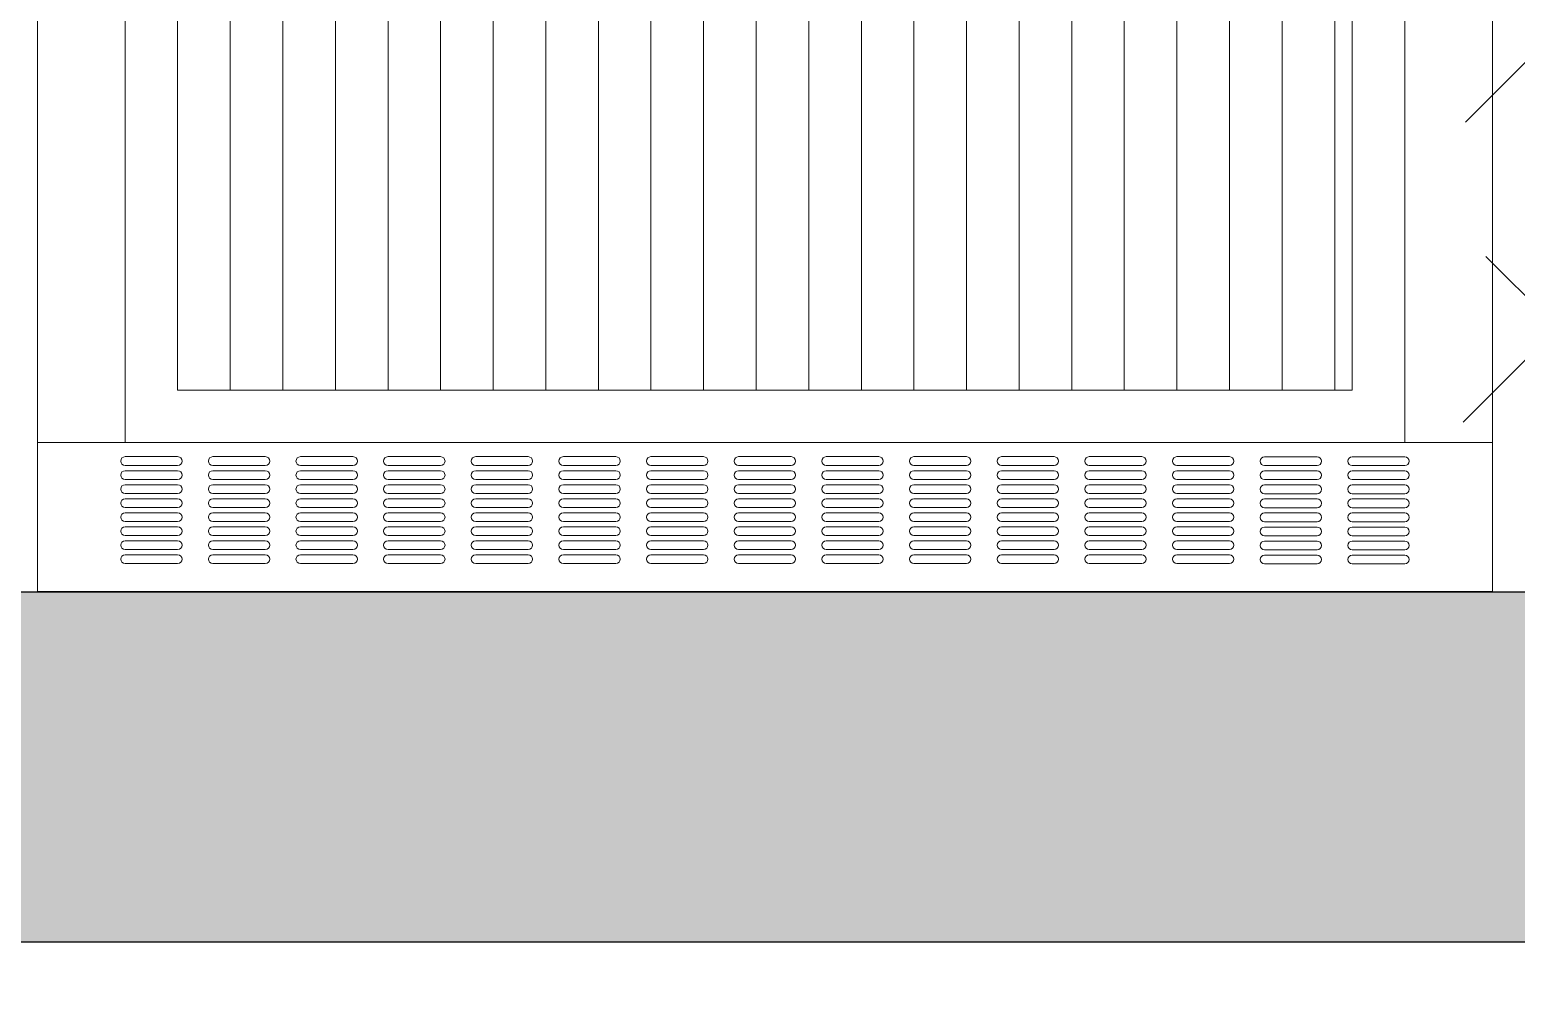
# Model space of a CAD drawing. Header units: millimetres. Extents: x 1287 to 21021, y -1522 to 4173.
# Drawn here: x 9291.8 to 9376.6, y 3257.8 to 3312 of the extents above; entities that cross this region are included whole.
import ezdxf

# ---------------------------------------------------------------- set-up
doc = ezdxf.new("R2010")
doc.units = ezdxf.units.MM
doc.layers.add('seramik', color=7, linetype='Continuous', lineweight=9)

# ---------------------------------------------------------------- blocks, each defined once
blk = doc.blocks.new('şişe dolabı')
at = {"color": 0, "lineweight": 9}
for p, q in [((9736.594, 3584.266), (9819.594, 3584.266)), ((9736.594, 3584.266), (9819.594, 3584.266)), ((9744.594, 3583.466), (9741.594, 3583.466)), ((9744.594, 3583.466), (9741.594, 3583.466)), ((9741.594, 3582.966), (9744.594, 3582.966)), ((9741.594, 3582.966), (9744.594, 3582.966)), ((9749.594, 3583.466), (9746.594, 3583.466)), ((9749.594, 3583.466), (9746.594, 3583.466)), ((9746.594, 3582.966), (9749.594, 3582.966)), ((9746.594, 3582.966), (9749.594, 3582.966)), ((9754.594, 3583.466), (9751.594, 3583.466)), ((9754.594, 3583.466), (9751.594, 3583.466)), ((9751.594, 3582.966), (9754.594, 3582.966)), ((9751.594, 3582.966), (9754.594, 3582.966)), ((9759.594, 3583.466), (9756.594, 3583.466)), ((9759.594, 3583.466), (9756.594, 3583.466)), ((9756.594, 3582.966), (9759.594, 3582.966)), ((9756.594, 3582.966), (9759.594, 3582.966)), ((9764.594, 3583.466), (9761.594, 3583.466)), ((9764.594, 3583.466), (9761.594, 3583.466)), ((9761.594, 3582.966), (9764.594, 3582.966)), ((9761.594, 3582.966), (9764.594, 3582.966)), ((9769.594, 3583.466), (9766.594, 3583.466)), ((9769.594, 3583.466), (9766.594, 3583.466)), ((9766.594, 3582.966), (9769.594, 3582.966)), ((9766.594, 3582.966), (9769.594, 3582.966)), ((9774.594, 3583.466), (9771.594, 3583.466)), ((9774.594, 3583.466), (9771.594, 3583.466)), ((9771.594, 3582.966), (9774.594, 3582.966)), ((9771.594, 3582.966), (9774.594, 3582.966)), ((9776.594, 3583.466), (9779.594, 3583.466)), ((9776.594, 3583.466), (9779.594, 3583.466)), ((9779.594, 3582.966), (9776.594, 3582.966)), ((9779.594, 3582.966), (9776.594, 3582.966)), ((9781.594, 3583.466), (9784.594, 3583.466)), ((9781.594, 3583.466), (9784.594, 3583.466)), ((9784.594, 3582.966), (9781.594, 3582.966)), ((9784.594, 3582.966), (9781.594, 3582.966)), ((9786.594, 3583.466), (9789.594, 3583.466)), ((9786.594, 3583.466), (9789.594, 3583.466)), ((9789.594, 3582.966), (9786.594, 3582.966)), ((9789.594, 3582.966), (9786.594, 3582.966)), ((9791.594, 3583.466), (9794.594, 3583.466)), ((9791.594, 3583.466), (9794.594, 3583.466)), ((9794.594, 3582.966), (9791.594, 3582.966)), ((9794.594, 3582.966), (9791.594, 3582.966)), ((9796.594, 3583.466), (9799.594, 3583.466)), ((9796.594, 3583.466), (9799.594, 3583.466)), ((9799.594, 3582.966), (9796.594, 3582.966)), ((9799.594, 3582.966), (9796.594, 3582.966)), ((9801.594, 3583.466), (9804.594, 3583.466)), ((9801.594, 3583.466), (9804.594, 3583.466)), ((9804.594, 3582.966), (9801.594, 3582.966)), ((9804.594, 3582.966), (9801.594, 3582.966)), ((9806.594, 3583.454), (9809.594, 3583.454)), ((9806.594, 3583.454), (9809.594, 3583.454)), ((9809.594, 3582.954), (9806.594, 3582.954)), ((9809.594, 3582.954), (9806.594, 3582.954)), ((9811.594, 3583.454), (9814.594, 3583.454)), ((9811.594, 3583.454), (9814.594, 3583.454)), ((9814.594, 3582.954), (9811.594, 3582.954)), ((9814.594, 3582.954), (9811.594, 3582.954)), ((9744.594, 3582.666), (9741.594, 3582.666)), ((9744.594, 3582.666), (9741.594, 3582.666)), ((9741.594, 3582.166), (9744.594, 3582.166)), ((9741.594, 3582.166), (9744.594, 3582.166)), ((9744.594, 3581.866), (9741.594, 3581.866)), ((9744.594, 3581.866), (9741.594, 3581.866)), ((9749.594, 3582.666), (9746.594, 3582.666)), ((9749.594, 3582.666), (9746.594, 3582.666)), ((9746.594, 3582.166), (9749.594, 3582.166)), ((9746.594, 3582.166), (9749.594, 3582.166)), ((9749.594, 3581.866), (9746.594, 3581.866)), ((9749.594, 3581.866), (9746.594, 3581.866)), ((9754.594, 3582.666), (9751.594, 3582.666)), ((9754.594, 3582.666), (9751.594, 3582.666)), ((9751.594, 3582.166), (9754.594, 3582.166)), ((9751.594, 3582.166), (9754.594, 3582.166)), ((9754.594, 3581.866), (9751.594, 3581.866)), ((9754.594, 3581.866), (9751.594, 3581.866)), ((9759.594, 3582.666), (9756.594, 3582.666)), ((9759.594, 3582.666), (9756.594, 3582.666)), ((9756.594, 3582.166), (9759.594, 3582.166)), ((9756.594, 3582.166), (9759.594, 3582.166)), ((9759.594, 3581.866), (9756.594, 3581.866)), ((9759.594, 3581.866), (9756.594, 3581.866)), ((9764.594, 3582.666), (9761.594, 3582.666)), ((9764.594, 3582.666), (9761.594, 3582.666)), ((9761.594, 3582.166), (9764.594, 3582.166)), ((9761.594, 3582.166), (9764.594, 3582.166)), ((9764.594, 3581.866), (9761.594, 3581.866)), ((9764.594, 3581.866), (9761.594, 3581.866)), ((9769.594, 3582.666), (9766.594, 3582.666)), ((9769.594, 3582.666), (9766.594, 3582.666)), ((9766.594, 3582.166), (9769.594, 3582.166)), ((9766.594, 3582.166), (9769.594, 3582.166)), ((9769.594, 3581.866), (9766.594, 3581.866)), ((9769.594, 3581.866), (9766.594, 3581.866)), ((9774.594, 3582.666), (9771.594, 3582.666)), ((9774.594, 3582.666), (9771.594, 3582.666)), ((9771.594, 3582.166), (9774.594, 3582.166)), ((9771.594, 3582.166), (9774.594, 3582.166)), ((9774.594, 3581.866), (9771.594, 3581.866)), ((9774.594, 3581.866), (9771.594, 3581.866)), ((9776.594, 3582.666), (9779.594, 3582.666)), ((9776.594, 3582.666), (9779.594, 3582.666)), ((9779.594, 3582.166), (9776.594, 3582.166)), ((9779.594, 3582.166), (9776.594, 3582.166)), ((9776.594, 3581.866), (9779.594, 3581.866)), ((9776.594, 3581.866), (9779.594, 3581.866)), ((9781.594, 3582.666), (9784.594, 3582.666)), ((9781.594, 3582.666), (9784.594, 3582.666)), ((9784.594, 3582.166), (9781.594, 3582.166)), ((9784.594, 3582.166), (9781.594, 3582.166)), ((9781.594, 3581.866), (9784.594, 3581.866)), ((9781.594, 3581.866), (9784.594, 3581.866)), ((9786.594, 3582.666), (9789.594, 3582.666)), ((9786.594, 3582.666), (9789.594, 3582.666)), ((9789.594, 3582.166), (9786.594, 3582.166)), ((9789.594, 3582.166), (9786.594, 3582.166)), ((9786.594, 3581.866), (9789.594, 3581.866)), ((9786.594, 3581.866), (9789.594, 3581.866)), ((9791.594, 3582.666), (9794.594, 3582.666)), ((9791.594, 3582.666), (9794.594, 3582.666)), ((9794.594, 3582.166), (9791.594, 3582.166)), ((9794.594, 3582.166), (9791.594, 3582.166)), ((9791.594, 3581.866), (9794.594, 3581.866)), ((9791.594, 3581.866), (9794.594, 3581.866)), ((9796.594, 3582.666), (9799.594, 3582.666)), ((9796.594, 3582.666), (9799.594, 3582.666)), ((9799.594, 3582.166), (9796.594, 3582.166)), ((9799.594, 3582.166), (9796.594, 3582.166)), ((9796.594, 3581.866), (9799.594, 3581.866)), ((9796.594, 3581.866), (9799.594, 3581.866)), ((9801.594, 3582.666), (9804.594, 3582.666)), ((9801.594, 3582.666), (9804.594, 3582.666)), ((9804.594, 3582.166), (9801.594, 3582.166)), ((9804.594, 3582.166), (9801.594, 3582.166)), ((9801.594, 3581.866), (9804.594, 3581.866)), ((9801.594, 3581.866), (9804.594, 3581.866)), ((9806.594, 3582.654), (9809.594, 3582.654)), ((9806.594, 3582.654), (9809.594, 3582.654)), ((9809.594, 3582.154), (9806.594, 3582.154)), ((9809.594, 3582.154), (9806.594, 3582.154)), ((9806.594, 3581.854), (9809.594, 3581.854)), ((9806.594, 3581.854), (9809.594, 3581.854)), ((9811.594, 3582.654), (9814.594, 3582.654)), ((9811.594, 3582.654), (9814.594, 3582.654)), ((9814.594, 3582.154), (9811.594, 3582.154)), ((9814.594, 3582.154), (9811.594, 3582.154)), ((9811.594, 3581.854), (9814.594, 3581.854)), ((9811.594, 3581.854), (9814.594, 3581.854)), ((9741.594, 3581.366), (9744.594, 3581.366)), ((9741.594, 3581.366), (9744.594, 3581.366)), ((9744.594, 3581.066), (9741.594, 3581.066)), ((9744.594, 3581.066), (9741.594, 3581.066)), ((9746.594, 3581.366), (9749.594, 3581.366)), ((9746.594, 3581.366), (9749.594, 3581.366)), ((9749.594, 3581.066), (9746.594, 3581.066)), ((9749.594, 3581.066), (9746.594, 3581.066)), ((9751.594, 3581.366), (9754.594, 3581.366)), ((9751.594, 3581.366), (9754.594, 3581.366)), ((9754.594, 3581.066), (9751.594, 3581.066)), ((9754.594, 3581.066), (9751.594, 3581.066)), ((9756.594, 3581.366), (9759.594, 3581.366)), ((9756.594, 3581.366), (9759.594, 3581.366)), ((9759.594, 3581.066), (9756.594, 3581.066)), ((9759.594, 3581.066), (9756.594, 3581.066)), ((9761.594, 3581.366), (9764.594, 3581.366)), ((9761.594, 3581.366), (9764.594, 3581.366)), ((9764.594, 3581.066), (9761.594, 3581.066)), ((9764.594, 3581.066), (9761.594, 3581.066)), ((9766.594, 3581.366), (9769.594, 3581.366)), ((9766.594, 3581.366), (9769.594, 3581.366)), ((9769.594, 3581.066), (9766.594, 3581.066)), ((9769.594, 3581.066), (9766.594, 3581.066)), ((9771.594, 3581.366), (9774.594, 3581.366)), ((9771.594, 3581.366), (9774.594, 3581.366)), ((9774.594, 3581.066), (9771.594, 3581.066)), ((9774.594, 3581.066), (9771.594, 3581.066)), ((9779.594, 3581.366), (9776.594, 3581.366)), ((9779.594, 3581.366), (9776.594, 3581.366)), ((9776.594, 3581.066), (9779.594, 3581.066)), ((9776.594, 3581.066), (9779.594, 3581.066)), ((9784.594, 3581.366), (9781.594, 3581.366)), ((9784.594, 3581.366), (9781.594, 3581.366)), ((9781.594, 3581.066), (9784.594, 3581.066)), ((9781.594, 3581.066), (9784.594, 3581.066)), ((9789.594, 3581.366), (9786.594, 3581.366)), ((9789.594, 3581.366), (9786.594, 3581.366)), ((9786.594, 3581.066), (9789.594, 3581.066)), ((9786.594, 3581.066), (9789.594, 3581.066)), ((9794.594, 3581.366), (9791.594, 3581.366)), ((9794.594, 3581.366), (9791.594, 3581.366)), ((9791.594, 3581.066), (9794.594, 3581.066)), ((9791.594, 3581.066), (9794.594, 3581.066)), ((9799.594, 3581.366), (9796.594, 3581.366)), ((9799.594, 3581.366), (9796.594, 3581.366)), ((9796.594, 3581.066), (9799.594, 3581.066)), ((9796.594, 3581.066), (9799.594, 3581.066)), ((9804.594, 3581.366), (9801.594, 3581.366)), ((9804.594, 3581.366), (9801.594, 3581.366)), ((9801.594, 3581.066), (9804.594, 3581.066)), ((9801.594, 3581.066), (9804.594, 3581.066)), ((9809.594, 3581.354), (9806.594, 3581.354)), ((9809.594, 3581.354), (9806.594, 3581.354)), ((9806.594, 3581.054), (9809.594, 3581.054)), ((9806.594, 3581.054), (9809.594, 3581.054)), ((9814.594, 3581.354), (9811.594, 3581.354)), ((9814.594, 3581.354), (9811.594, 3581.354)), ((9811.594, 3581.054), (9814.594, 3581.054)), ((9811.594, 3581.054), (9814.594, 3581.054)), ((9741.594, 3580.566), (9744.594, 3580.566)), ((9741.594, 3580.566), (9744.594, 3580.566)), ((9744.594, 3580.266), (9741.594, 3580.266)), ((9744.594, 3580.266), (9741.594, 3580.266)), ((9746.594, 3580.566), (9749.594, 3580.566)), ((9746.594, 3580.566), (9749.594, 3580.566)), ((9749.594, 3580.266), (9746.594, 3580.266)), ((9749.594, 3580.266), (9746.594, 3580.266)), ((9751.594, 3580.566), (9754.594, 3580.566)), ((9751.594, 3580.566), (9754.594, 3580.566)), ((9754.594, 3580.266), (9751.594, 3580.266)), ((9754.594, 3580.266), (9751.594, 3580.266)), ((9756.594, 3580.566), (9759.594, 3580.566)), ((9756.594, 3580.566), (9759.594, 3580.566)), ((9759.594, 3580.266), (9756.594, 3580.266)), ((9759.594, 3580.266), (9756.594, 3580.266)), ((9761.594, 3580.566), (9764.594, 3580.566)), ((9761.594, 3580.566), (9764.594, 3580.566)), ((9764.594, 3580.266), (9761.594, 3580.266)), ((9764.594, 3580.266), (9761.594, 3580.266)), ((9766.594, 3580.566), (9769.594, 3580.566)), ((9766.594, 3580.566), (9769.594, 3580.566)), ((9769.594, 3580.266), (9766.594, 3580.266)), ((9769.594, 3580.266), (9766.594, 3580.266)), ((9771.594, 3580.566), (9774.594, 3580.566)), ((9771.594, 3580.566), (9774.594, 3580.566)), ((9774.594, 3580.266), (9771.594, 3580.266)), ((9774.594, 3580.266), (9771.594, 3580.266)), ((9779.594, 3580.566), (9776.594, 3580.566)), ((9779.594, 3580.566), (9776.594, 3580.566)), ((9776.594, 3580.266), (9779.594, 3580.266)), ((9776.594, 3580.266), (9779.594, 3580.266)), ((9784.594, 3580.566), (9781.594, 3580.566)), ((9784.594, 3580.566), (9781.594, 3580.566)), ((9781.594, 3580.266), (9784.594, 3580.266)), ((9781.594, 3580.266), (9784.594, 3580.266)), ((9789.594, 3580.566), (9786.594, 3580.566)), ((9789.594, 3580.566), (9786.594, 3580.566)), ((9786.594, 3580.266), (9789.594, 3580.266)), ((9786.594, 3580.266), (9789.594, 3580.266)), ((9794.594, 3580.566), (9791.594, 3580.566)), ((9794.594, 3580.566), (9791.594, 3580.566)), ((9791.594, 3580.266), (9794.594, 3580.266)), ((9791.594, 3580.266), (9794.594, 3580.266)), ((9799.594, 3580.566), (9796.594, 3580.566)), ((9799.594, 3580.566), (9796.594, 3580.566)), ((9796.594, 3580.266), (9799.594, 3580.266)), ((9796.594, 3580.266), (9799.594, 3580.266)), ((9804.594, 3580.566), (9801.594, 3580.566)), ((9804.594, 3580.566), (9801.594, 3580.566)), ((9801.594, 3580.266), (9804.594, 3580.266)), ((9801.594, 3580.266), (9804.594, 3580.266)), ((9809.594, 3580.554), (9806.594, 3580.554)), ((9809.594, 3580.554), (9806.594, 3580.554)), ((9806.594, 3580.254), (9809.594, 3580.254)), ((9806.594, 3580.254), (9809.594, 3580.254)), ((9814.594, 3580.554), (9811.594, 3580.554)), ((9814.594, 3580.554), (9811.594, 3580.554)), ((9811.594, 3580.254), (9814.594, 3580.254)), ((9811.594, 3580.254), (9814.594, 3580.254)), ((9741.594, 3579.766), (9744.594, 3579.766)), ((9741.594, 3579.766), (9744.594, 3579.766)), ((9744.594, 3579.466), (9741.594, 3579.466)), ((9744.594, 3579.466), (9741.594, 3579.466)), ((9746.594, 3579.766), (9749.594, 3579.766)), ((9746.594, 3579.766), (9749.594, 3579.766)), ((9749.594, 3579.466), (9746.594, 3579.466)), ((9749.594, 3579.466), (9746.594, 3579.466)), ((9751.594, 3579.766), (9754.594, 3579.766)), ((9751.594, 3579.766), (9754.594, 3579.766)), ((9754.594, 3579.466), (9751.594, 3579.466)), ((9754.594, 3579.466), (9751.594, 3579.466)), ((9756.594, 3579.766), (9759.594, 3579.766)), ((9756.594, 3579.766), (9759.594, 3579.766)), ((9759.594, 3579.466), (9756.594, 3579.466)), ((9759.594, 3579.466), (9756.594, 3579.466)), ((9761.594, 3579.766), (9764.594, 3579.766)), ((9761.594, 3579.766), (9764.594, 3579.766)), ((9764.594, 3579.466), (9761.594, 3579.466)), ((9764.594, 3579.466), (9761.594, 3579.466)), ((9766.594, 3579.766), (9769.594, 3579.766)), ((9766.594, 3579.766), (9769.594, 3579.766)), ((9769.594, 3579.466), (9766.594, 3579.466)), ((9769.594, 3579.466), (9766.594, 3579.466)), ((9771.594, 3579.766), (9774.594, 3579.766)), ((9771.594, 3579.766), (9774.594, 3579.766)), ((9774.594, 3579.466), (9771.594, 3579.466)), ((9774.594, 3579.466), (9771.594, 3579.466)), ((9779.594, 3579.766), (9776.594, 3579.766)), ((9779.594, 3579.766), (9776.594, 3579.766)), ((9776.594, 3579.466), (9779.594, 3579.466)), ((9776.594, 3579.466), (9779.594, 3579.466)), ((9784.594, 3579.766), (9781.594, 3579.766)), ((9784.594, 3579.766), (9781.594, 3579.766)), ((9781.594, 3579.466), (9784.594, 3579.466)), ((9781.594, 3579.466), (9784.594, 3579.466)), ((9789.594, 3579.766), (9786.594, 3579.766)), ((9789.594, 3579.766), (9786.594, 3579.766)), ((9786.594, 3579.466), (9789.594, 3579.466)), ((9786.594, 3579.466), (9789.594, 3579.466)), ((9794.594, 3579.766), (9791.594, 3579.766)), ((9794.594, 3579.766), (9791.594, 3579.766)), ((9791.594, 3579.466), (9794.594, 3579.466)), ((9791.594, 3579.466), (9794.594, 3579.466)), ((9799.594, 3579.766), (9796.594, 3579.766)), ((9799.594, 3579.766), (9796.594, 3579.766)), ((9796.594, 3579.466), (9799.594, 3579.466)), ((9796.594, 3579.466), (9799.594, 3579.466)), ((9804.594, 3579.766), (9801.594, 3579.766)), ((9804.594, 3579.766), (9801.594, 3579.766)), ((9801.594, 3579.466), (9804.594, 3579.466)), ((9801.594, 3579.466), (9804.594, 3579.466)), ((9809.594, 3579.754), (9806.594, 3579.754)), ((9809.594, 3579.754), (9806.594, 3579.754)), ((9806.594, 3579.454), (9809.594, 3579.454)), ((9806.594, 3579.454), (9809.594, 3579.454)), ((9814.594, 3579.754), (9811.594, 3579.754)), ((9814.594, 3579.754), (9811.594, 3579.754)), ((9811.594, 3579.454), (9814.594, 3579.454)), ((9811.594, 3579.454), (9814.594, 3579.454)), ((9741.594, 3578.966), (9744.594, 3578.966)), ((9741.594, 3578.966), (9744.594, 3578.966)), ((9744.594, 3578.666), (9741.594, 3578.666)), ((9744.594, 3578.666), (9741.594, 3578.666)), ((9746.594, 3578.966), (9749.594, 3578.966)), ((9746.594, 3578.966), (9749.594, 3578.966)), ((9749.594, 3578.666), (9746.594, 3578.666)), ((9749.594, 3578.666), (9746.594, 3578.666)), ((9751.594, 3578.966), (9754.594, 3578.966)), ((9751.594, 3578.966), (9754.594, 3578.966)), ((9754.594, 3578.666), (9751.594, 3578.666)), ((9754.594, 3578.666), (9751.594, 3578.666)), ((9756.594, 3578.966), (9759.594, 3578.966)), ((9756.594, 3578.966), (9759.594, 3578.966)), ((9759.594, 3578.666), (9756.594, 3578.666)), ((9759.594, 3578.666), (9756.594, 3578.666)), ((9761.594, 3578.966), (9764.594, 3578.966)), ((9761.594, 3578.966), (9764.594, 3578.966)), ((9764.594, 3578.666), (9761.594, 3578.666)), ((9764.594, 3578.666), (9761.594, 3578.666)), ((9766.594, 3578.966), (9769.594, 3578.966)), ((9766.594, 3578.966), (9769.594, 3578.966)), ((9769.594, 3578.666), (9766.594, 3578.666)), ((9769.594, 3578.666), (9766.594, 3578.666)), ((9771.594, 3578.966), (9774.594, 3578.966)), ((9771.594, 3578.966), (9774.594, 3578.966)), ((9774.594, 3578.666), (9771.594, 3578.666)), ((9774.594, 3578.666), (9771.594, 3578.666)), ((9779.594, 3578.966), (9776.594, 3578.966)), ((9779.594, 3578.966), (9776.594, 3578.966)), ((9776.594, 3578.666), (9779.594, 3578.666)), ((9776.594, 3578.666), (9779.594, 3578.666)), ((9784.594, 3578.966), (9781.594, 3578.966)), ((9784.594, 3578.966), (9781.594, 3578.966)), ((9781.594, 3578.666), (9784.594, 3578.666)), ((9781.594, 3578.666), (9784.594, 3578.666)), ((9789.594, 3578.966), (9786.594, 3578.966)), ((9789.594, 3578.966), (9786.594, 3578.966)), ((9786.594, 3578.666), (9789.594, 3578.666)), ((9786.594, 3578.666), (9789.594, 3578.666)), ((9794.594, 3578.966), (9791.594, 3578.966)), ((9794.594, 3578.966), (9791.594, 3578.966)), ((9791.594, 3578.666), (9794.594, 3578.666)), ((9791.594, 3578.666), (9794.594, 3578.666)), ((9799.594, 3578.966), (9796.594, 3578.966)), ((9799.594, 3578.966), (9796.594, 3578.966)), ((9796.594, 3578.666), (9799.594, 3578.666)), ((9796.594, 3578.666), (9799.594, 3578.666)), ((9804.594, 3578.966), (9801.594, 3578.966)), ((9804.594, 3578.966), (9801.594, 3578.966)), ((9801.594, 3578.666), (9804.594, 3578.666)), ((9801.594, 3578.666), (9804.594, 3578.666)), ((9809.594, 3578.954), (9806.594, 3578.954)), ((9809.594, 3578.954), (9806.594, 3578.954)), ((9806.594, 3578.654), (9809.594, 3578.654)), ((9806.594, 3578.654), (9809.594, 3578.654)), ((9814.594, 3578.954), (9811.594, 3578.954)), ((9814.594, 3578.954), (9811.594, 3578.954)), ((9811.594, 3578.654), (9814.594, 3578.654)), ((9811.594, 3578.654), (9814.594, 3578.654)), ((9741.594, 3578.166), (9744.594, 3578.166)), ((9741.594, 3578.166), (9744.594, 3578.166)), ((9744.594, 3577.866), (9741.594, 3577.866)), ((9744.594, 3577.866), (9741.594, 3577.866)), ((9746.594, 3578.166), (9749.594, 3578.166)), ((9746.594, 3578.166), (9749.594, 3578.166)), ((9749.594, 3577.866), (9746.594, 3577.866)), ((9749.594, 3577.866), (9746.594, 3577.866)), ((9751.594, 3578.166), (9754.594, 3578.166)), ((9751.594, 3578.166), (9754.594, 3578.166)), ((9754.594, 3577.866), (9751.594, 3577.866)), ((9754.594, 3577.866), (9751.594, 3577.866)), ((9756.594, 3578.166), (9759.594, 3578.166)), ((9756.594, 3578.166), (9759.594, 3578.166)), ((9759.594, 3577.866), (9756.594, 3577.866)), ((9759.594, 3577.866), (9756.594, 3577.866)), ((9761.594, 3578.166), (9764.594, 3578.166)), ((9761.594, 3578.166), (9764.594, 3578.166)), ((9764.594, 3577.866), (9761.594, 3577.866)), ((9764.594, 3577.866), (9761.594, 3577.866)), ((9766.594, 3578.166), (9769.594, 3578.166)), ((9766.594, 3578.166), (9769.594, 3578.166)), ((9769.594, 3577.866), (9766.594, 3577.866)), ((9769.594, 3577.866), (9766.594, 3577.866)), ((9771.594, 3578.166), (9774.594, 3578.166)), ((9771.594, 3578.166), (9774.594, 3578.166)), ((9774.594, 3577.866), (9771.594, 3577.866)), ((9774.594, 3577.866), (9771.594, 3577.866)), ((9779.594, 3578.166), (9776.594, 3578.166)), ((9779.594, 3578.166), (9776.594, 3578.166)), ((9776.594, 3577.866), (9779.594, 3577.866)), ((9776.594, 3577.866), (9779.594, 3577.866)), ((9784.594, 3578.166), (9781.594, 3578.166)), ((9784.594, 3578.166), (9781.594, 3578.166)), ((9781.594, 3577.866), (9784.594, 3577.866)), ((9781.594, 3577.866), (9784.594, 3577.866)), ((9789.594, 3578.166), (9786.594, 3578.166)), ((9789.594, 3578.166), (9786.594, 3578.166)), ((9786.594, 3577.866), (9789.594, 3577.866)), ((9786.594, 3577.866), (9789.594, 3577.866)), ((9794.594, 3578.166), (9791.594, 3578.166)), ((9794.594, 3578.166), (9791.594, 3578.166)), ((9791.594, 3577.866), (9794.594, 3577.866)), ((9791.594, 3577.866), (9794.594, 3577.866)), ((9799.594, 3578.166), (9796.594, 3578.166)), ((9799.594, 3578.166), (9796.594, 3578.166)), ((9796.594, 3577.866), (9799.594, 3577.866)), ((9796.594, 3577.866), (9799.594, 3577.866)), ((9804.594, 3578.166), (9801.594, 3578.166)), ((9804.594, 3578.166), (9801.594, 3578.166)), ((9801.594, 3577.866), (9804.594, 3577.866)), ((9801.594, 3577.866), (9804.594, 3577.866)), ((9809.594, 3578.154), (9806.594, 3578.154)), ((9809.594, 3578.154), (9806.594, 3578.154)), ((9806.594, 3577.854), (9809.594, 3577.854)), ((9806.594, 3577.854), (9809.594, 3577.854)), ((9814.594, 3578.154), (9811.594, 3578.154)), ((9814.594, 3578.154), (9811.594, 3578.154)), ((9811.594, 3577.854), (9814.594, 3577.854)), ((9811.594, 3577.854), (9814.594, 3577.854)), ((9741.594, 3577.366), (9744.594, 3577.366)), ((9741.594, 3577.366), (9744.594, 3577.366)), ((9746.594, 3577.366), (9749.594, 3577.366)), ((9746.594, 3577.366), (9749.594, 3577.366)), ((9751.594, 3577.366), (9754.594, 3577.366)), ((9751.594, 3577.366), (9754.594, 3577.366)), ((9756.594, 3577.366), (9759.594, 3577.366)), ((9756.594, 3577.366), (9759.594, 3577.366)), ((9761.594, 3577.366), (9764.594, 3577.366)), ((9761.594, 3577.366), (9764.594, 3577.366)), ((9766.594, 3577.366), (9769.594, 3577.366)), ((9766.594, 3577.366), (9769.594, 3577.366)), ((9771.594, 3577.366), (9774.594, 3577.366)), ((9771.594, 3577.366), (9774.594, 3577.366)), ((9779.594, 3577.366), (9776.594, 3577.366)), ((9779.594, 3577.366), (9776.594, 3577.366)), ((9784.594, 3577.366), (9781.594, 3577.366)), ((9784.594, 3577.366), (9781.594, 3577.366)), ((9789.594, 3577.366), (9786.594, 3577.366)), ((9789.594, 3577.366), (9786.594, 3577.366)), ((9794.594, 3577.366), (9791.594, 3577.366)), ((9794.594, 3577.366), (9791.594, 3577.366)), ((9799.594, 3577.366), (9796.594, 3577.366)), ((9799.594, 3577.366), (9796.594, 3577.366)), ((9804.594, 3577.366), (9801.594, 3577.366)), ((9804.594, 3577.366), (9801.594, 3577.366)), ((9809.594, 3577.354), (9806.594, 3577.354)), ((9809.594, 3577.354), (9806.594, 3577.354)), ((9814.594, 3577.354), (9811.594, 3577.354)), ((9814.594, 3577.354), (9811.594, 3577.354))]:
    blk.add_line(p, q, dxfattribs=at)
at = {"lineweight": 9}
for points in [[(9736.594, 3780.766), (9819.594, 3780.766), (9819.594, 3575.766), (9736.594, 3575.766)], [(9736.594, 3642.766), (9819.594, 3642.766), (9819.594, 3584.266), (9736.594, 3584.266)], [(9741.594, 3632.766), (9814.594, 3632.766), (9814.594, 3584.266), (9741.594, 3584.266)], [(9744.594, 3629.766), (9811.594, 3629.766), (9811.594, 3587.266), (9744.594, 3587.266)]]:
    blk.add_lwpolyline(points, close=True, dxfattribs=at)
for points in [[(9744.594, 3587.266), (9744.594, 3629.766)], [(9747.594, 3587.266), (9747.594, 3629.766)], [(9750.594, 3587.266), (9750.594, 3629.766)], [(9753.594, 3587.266), (9753.594, 3629.766)], [(9756.594, 3587.266), (9756.594, 3629.766)], [(9759.594, 3587.266), (9759.594, 3629.766)], [(9762.594, 3587.266), (9762.594, 3629.766)], [(9765.594, 3587.266), (9765.594, 3629.766)], [(9768.594, 3587.266), (9768.594, 3629.766)], [(9771.594, 3587.266), (9771.594, 3629.766)], [(9774.594, 3587.266), (9774.594, 3629.766)], [(9777.594, 3587.266), (9777.594, 3629.766)], [(9780.594, 3587.266), (9780.594, 3629.766)], [(9783.594, 3587.266), (9783.594, 3629.766)], [(9786.594, 3587.266), (9786.594, 3629.766)], [(9789.594, 3587.266), (9789.594, 3629.766)], [(9792.594, 3587.266), (9792.594, 3629.766)], [(9795.594, 3587.266), (9795.594, 3629.766)], [(9798.594, 3587.266), (9798.594, 3629.766)], [(9801.594, 3587.266), (9801.594, 3629.766)], [(9804.594, 3587.266), (9804.594, 3629.766)], [(9807.594, 3587.266), (9807.594, 3629.766)], [(9810.594, 3587.266), (9810.594, 3629.766)]]:
    blk.add_lwpolyline(points, dxfattribs=at)
at = {"color": 0, "lineweight": 9}
for centre, start, end in [((9741.594, 3583.216), 90, 270), ((9741.594, 3583.216), 90, 270), ((9744.594, 3583.216), 270, 90), ((9744.594, 3583.216), 270, 90), ((9746.594, 3583.216), 90, 270), ((9746.594, 3583.216), 90, 270), ((9749.594, 3583.216), 270, 90), ((9749.594, 3583.216), 270, 90), ((9751.594, 3583.216), 90, 270), ((9751.594, 3583.216), 90, 270), ((9754.594, 3583.216), 270, 90), ((9754.594, 3583.216), 270, 90), ((9756.594, 3583.216), 90, 270), ((9756.594, 3583.216), 90, 270), ((9759.594, 3583.216), 270, 90), ((9759.594, 3583.216), 270, 90), ((9761.594, 3583.216), 90, 270), ((9761.594, 3583.216), 90, 270), ((9764.594, 3583.216), 270, 90), ((9764.594, 3583.216), 270, 90), ((9766.594, 3583.216), 90, 270), ((9766.594, 3583.216), 90, 270), ((9769.594, 3583.216), 270, 90), ((9769.594, 3583.216), 270, 90), ((9771.594, 3583.216), 90, 270), ((9771.594, 3583.216), 90, 270), ((9774.594, 3583.216), 270, 90), ((9774.594, 3583.216), 270, 90), ((9776.594, 3583.216), 90, 270), ((9776.594, 3583.216), 90, 270), ((9779.594, 3583.216), 270, 90), ((9779.594, 3583.216), 270, 90), ((9781.594, 3583.216), 90, 270), ((9781.594, 3583.216), 90, 270), ((9784.594, 3583.216), 270, 90), ((9784.594, 3583.216), 270, 90), ((9786.594, 3583.216), 90, 270), ((9786.594, 3583.216), 90, 270), ((9789.594, 3583.216), 270, 90), ((9789.594, 3583.216), 270, 90), ((9791.594, 3583.216), 90, 270), ((9791.594, 3583.216), 90, 270), ((9794.594, 3583.216), 270, 90), ((9794.594, 3583.216), 270, 90), ((9796.594, 3583.216), 90, 270), ((9796.594, 3583.216), 90, 270), ((9799.594, 3583.216), 270, 90), ((9799.594, 3583.216), 270, 90), ((9801.594, 3583.216), 90, 270), ((9801.594, 3583.216), 90, 270), ((9804.594, 3583.216), 270, 90), ((9804.594, 3583.216), 270, 90), ((9806.594, 3583.204), 90, 270), ((9806.594, 3583.204), 90, 270), ((9809.594, 3583.204), 270, 90), ((9809.594, 3583.204), 270, 90), ((9811.594, 3583.204), 90, 270), ((9811.594, 3583.204), 90, 270), ((9814.594, 3583.204), 270, 90), ((9814.594, 3583.204), 270, 90), ((9741.594, 3582.416), 90, 270), ((9741.594, 3582.416), 90, 270), ((9741.594, 3581.616), 90, 270), ((9741.594, 3581.616), 90, 270), ((9744.594, 3582.416), 270, 90), ((9744.594, 3582.416), 270, 90), ((9744.594, 3581.616), 270, 90), ((9744.594, 3581.616), 270, 90), ((9746.594, 3582.416), 90, 270), ((9746.594, 3582.416), 90, 270), ((9746.594, 3581.616), 90, 270), ((9746.594, 3581.616), 90, 270), ((9749.594, 3582.416), 270, 90), ((9749.594, 3582.416), 270, 90), ((9749.594, 3581.616), 270, 90), ((9749.594, 3581.616), 270, 90), ((9751.594, 3582.416), 90, 270), ((9751.594, 3582.416), 90, 270), ((9751.594, 3581.616), 90, 270), ((9751.594, 3581.616), 90, 270), ((9754.594, 3582.416), 270, 90), ((9754.594, 3582.416), 270, 90), ((9754.594, 3581.616), 270, 90), ((9754.594, 3581.616), 270, 90), ((9756.594, 3582.416), 90, 270), ((9756.594, 3582.416), 90, 270), ((9756.594, 3581.616), 90, 270), ((9756.594, 3581.616), 90, 270), ((9759.594, 3582.416), 270, 90), ((9759.594, 3582.416), 270, 90), ((9759.594, 3581.616), 270, 90), ((9759.594, 3581.616), 270, 90), ((9761.594, 3582.416), 90, 270), ((9761.594, 3582.416), 90, 270), ((9761.594, 3581.616), 90, 270), ((9761.594, 3581.616), 90, 270), ((9764.594, 3582.416), 270, 90), ((9764.594, 3582.416), 270, 90), ((9764.594, 3581.616), 270, 90), ((9764.594, 3581.616), 270, 90), ((9766.594, 3582.416), 90, 270), ((9766.594, 3582.416), 90, 270), ((9766.594, 3581.616), 90, 270), ((9766.594, 3581.616), 90, 270), ((9769.594, 3582.416), 270, 90), ((9769.594, 3582.416), 270, 90), ((9769.594, 3581.616), 270, 90), ((9769.594, 3581.616), 270, 90), ((9771.594, 3582.416), 90, 270), ((9771.594, 3582.416), 90, 270), ((9771.594, 3581.616), 90, 270), ((9771.594, 3581.616), 90, 270), ((9774.594, 3582.416), 270, 90), ((9774.594, 3582.416), 270, 90), ((9774.594, 3581.616), 270, 90), ((9774.594, 3581.616), 270, 90), ((9776.594, 3582.416), 90, 270), ((9776.594, 3582.416), 90, 270), ((9776.594, 3581.616), 90, 270), ((9776.594, 3581.616), 90, 270), ((9779.594, 3582.416), 270, 90), ((9779.594, 3582.416), 270, 90), ((9779.594, 3581.616), 270, 90), ((9779.594, 3581.616), 270, 90), ((9781.594, 3582.416), 90, 270), ((9781.594, 3582.416), 90, 270), ((9781.594, 3581.616), 90, 270), ((9781.594, 3581.616), 90, 270), ((9784.594, 3582.416), 270, 90), ((9784.594, 3582.416), 270, 90), ((9784.594, 3581.616), 270, 90), ((9784.594, 3581.616), 270, 90), ((9786.594, 3582.416), 90, 270), ((9786.594, 3582.416), 90, 270), ((9786.594, 3581.616), 90, 270), ((9786.594, 3581.616), 90, 270), ((9789.594, 3582.416), 270, 90), ((9789.594, 3582.416), 270, 90), ((9789.594, 3581.616), 270, 90), ((9789.594, 3581.616), 270, 90), ((9791.594, 3582.416), 90, 270), ((9791.594, 3582.416), 90, 270), ((9791.594, 3581.616), 90, 270), ((9791.594, 3581.616), 90, 270), ((9794.594, 3582.416), 270, 90), ((9794.594, 3582.416), 270, 90), ((9794.594, 3581.616), 270, 90), ((9794.594, 3581.616), 270, 90), ((9796.594, 3582.416), 90, 270), ((9796.594, 3582.416), 90, 270), ((9796.594, 3581.616), 90, 270), ((9796.594, 3581.616), 90, 270), ((9799.594, 3582.416), 270, 90), ((9799.594, 3582.416), 270, 90), ((9799.594, 3581.616), 270, 90), ((9799.594, 3581.616), 270, 90), ((9801.594, 3582.416), 90, 270), ((9801.594, 3582.416), 90, 270), ((9801.594, 3581.616), 90, 270), ((9801.594, 3581.616), 90, 270), ((9804.594, 3582.416), 270, 90), ((9804.594, 3582.416), 270, 90), ((9804.594, 3581.616), 270, 90), ((9804.594, 3581.616), 270, 90), ((9806.594, 3582.404), 90, 270), ((9806.594, 3582.404), 90, 270), ((9806.594, 3581.604), 90, 270), ((9806.594, 3581.604), 90, 270), ((9809.594, 3582.404), 270, 90), ((9809.594, 3582.404), 270, 90), ((9809.594, 3581.604), 270, 90), ((9809.594, 3581.604), 270, 90), ((9811.594, 3582.404), 90, 270), ((9811.594, 3582.404), 90, 270), ((9811.594, 3581.604), 90, 270), ((9811.594, 3581.604), 90, 270), ((9814.594, 3582.404), 270, 90), ((9814.594, 3582.404), 270, 90), ((9814.594, 3581.604), 270, 90), ((9814.594, 3581.604), 270, 90), ((9741.594, 3580.816), 90, 270), ((9741.594, 3580.816), 90, 270), ((9744.594, 3580.816), 270, 90), ((9744.594, 3580.816), 270, 90), ((9746.594, 3580.816), 90, 270), ((9746.594, 3580.816), 90, 270), ((9749.594, 3580.816), 270, 90), ((9749.594, 3580.816), 270, 90), ((9751.594, 3580.816), 90, 270), ((9751.594, 3580.816), 90, 270), ((9754.594, 3580.816), 270, 90), ((9754.594, 3580.816), 270, 90), ((9756.594, 3580.816), 90, 270), ((9756.594, 3580.816), 90, 270), ((9759.594, 3580.816), 270, 90), ((9759.594, 3580.816), 270, 90), ((9761.594, 3580.816), 90, 270), ((9761.594, 3580.816), 90, 270), ((9764.594, 3580.816), 270, 90), ((9764.594, 3580.816), 270, 90), ((9766.594, 3580.816), 90, 270), ((9766.594, 3580.816), 90, 270), ((9769.594, 3580.816), 270, 90), ((9769.594, 3580.816), 270, 90), ((9771.594, 3580.816), 90, 270), ((9771.594, 3580.816), 90, 270), ((9774.594, 3580.816), 270, 90), ((9774.594, 3580.816), 270, 90), ((9776.594, 3580.816), 90, 270), ((9776.594, 3580.816), 90, 270), ((9779.594, 3580.816), 270, 90), ((9779.594, 3580.816), 270, 90), ((9781.594, 3580.816), 90, 270), ((9781.594, 3580.816), 90, 270), ((9784.594, 3580.816), 270, 90), ((9784.594, 3580.816), 270, 90), ((9786.594, 3580.816), 90, 270), ((9786.594, 3580.816), 90, 270), ((9789.594, 3580.816), 270, 90), ((9789.594, 3580.816), 270, 90), ((9791.594, 3580.816), 90, 270), ((9791.594, 3580.816), 90, 270), ((9794.594, 3580.816), 270, 90), ((9794.594, 3580.816), 270, 90), ((9796.594, 3580.816), 90, 270), ((9796.594, 3580.816), 90, 270), ((9799.594, 3580.816), 270, 90), ((9799.594, 3580.816), 270, 90), ((9801.594, 3580.816), 90, 270), ((9801.594, 3580.816), 90, 270), ((9804.594, 3580.816), 270, 90), ((9804.594, 3580.816), 270, 90), ((9806.594, 3580.804), 90, 270), ((9806.594, 3580.804), 90, 270), ((9809.594, 3580.804), 270, 90), ((9809.594, 3580.804), 270, 90), ((9811.594, 3580.804), 90, 270), ((9811.594, 3580.804), 90, 270), ((9814.594, 3580.804), 270, 90), ((9814.594, 3580.804), 270, 90), ((9741.594, 3580.016), 90, 270), ((9741.594, 3580.016), 90, 270), ((9744.594, 3580.016), 270, 90), ((9744.594, 3580.016), 270, 90), ((9746.594, 3580.016), 90, 270), ((9746.594, 3580.016), 90, 270), ((9749.594, 3580.016), 270, 90), ((9749.594, 3580.016), 270, 90), ((9751.594, 3580.016), 90, 270), ((9751.594, 3580.016), 90, 270), ((9754.594, 3580.016), 270, 90), ((9754.594, 3580.016), 270, 90), ((9756.594, 3580.016), 90, 270), ((9756.594, 3580.016), 90, 270), ((9759.594, 3580.016), 270, 90), ((9759.594, 3580.016), 270, 90), ((9761.594, 3580.016), 90, 270), ((9761.594, 3580.016), 90, 270), ((9764.594, 3580.016), 270, 90), ((9764.594, 3580.016), 270, 90), ((9766.594, 3580.016), 90, 270), ((9766.594, 3580.016), 90, 270), ((9769.594, 3580.016), 270, 90), ((9769.594, 3580.016), 270, 90), ((9771.594, 3580.016), 90, 270), ((9771.594, 3580.016), 90, 270), ((9774.594, 3580.016), 270, 90), ((9774.594, 3580.016), 270, 90), ((9776.594, 3580.016), 90, 270), ((9776.594, 3580.016), 90, 270), ((9779.594, 3580.016), 270, 90), ((9779.594, 3580.016), 270, 90), ((9781.594, 3580.016), 90, 270), ((9781.594, 3580.016), 90, 270), ((9784.594, 3580.016), 270, 90), ((9784.594, 3580.016), 270, 90), ((9786.594, 3580.016), 90, 270), ((9786.594, 3580.016), 90, 270), ((9789.594, 3580.016), 270, 90), ((9789.594, 3580.016), 270, 90), ((9791.594, 3580.016), 90, 270), ((9791.594, 3580.016), 90, 270), ((9794.594, 3580.016), 270, 90), ((9794.594, 3580.016), 270, 90), ((9796.594, 3580.016), 90, 270), ((9796.594, 3580.016), 90, 270), ((9799.594, 3580.016), 270, 90), ((9799.594, 3580.016), 270, 90), ((9801.594, 3580.016), 90, 270), ((9801.594, 3580.016), 90, 270), ((9804.594, 3580.016), 270, 90), ((9804.594, 3580.016), 270, 90), ((9806.594, 3580.004), 90, 270), ((9806.594, 3580.004), 90, 270), ((9809.594, 3580.004), 270, 90), ((9809.594, 3580.004), 270, 90), ((9811.594, 3580.004), 90, 270), ((9811.594, 3580.004), 90, 270), ((9814.594, 3580.004), 270, 90), ((9814.594, 3580.004), 270, 90), ((9741.594, 3579.216), 90, 270), ((9741.594, 3579.216), 90, 270), ((9744.594, 3579.216), 270, 90), ((9744.594, 3579.216), 270, 90), ((9746.594, 3579.216), 90, 270), ((9746.594, 3579.216), 90, 270), ((9749.594, 3579.216), 270, 90), ((9749.594, 3579.216), 270, 90), ((9751.594, 3579.216), 90, 270), ((9751.594, 3579.216), 90, 270), ((9754.594, 3579.216), 270, 90), ((9754.594, 3579.216), 270, 90), ((9756.594, 3579.216), 90, 270), ((9756.594, 3579.216), 90, 270), ((9759.594, 3579.216), 270, 90), ((9759.594, 3579.216), 270, 90), ((9761.594, 3579.216), 90, 270), ((9761.594, 3579.216), 90, 270), ((9764.594, 3579.216), 270, 90), ((9764.594, 3579.216), 270, 90), ((9766.594, 3579.216), 90, 270), ((9766.594, 3579.216), 90, 270), ((9769.594, 3579.216), 270, 90), ((9769.594, 3579.216), 270, 90), ((9771.594, 3579.216), 90, 270), ((9771.594, 3579.216), 90, 270), ((9774.594, 3579.216), 270, 90), ((9774.594, 3579.216), 270, 90), ((9776.594, 3579.216), 90, 270), ((9776.594, 3579.216), 90, 270), ((9779.594, 3579.216), 270, 90), ((9779.594, 3579.216), 270, 90), ((9781.594, 3579.216), 90, 270), ((9781.594, 3579.216), 90, 270), ((9784.594, 3579.216), 270, 90), ((9784.594, 3579.216), 270, 90), ((9786.594, 3579.216), 90, 270), ((9786.594, 3579.216), 90, 270), ((9789.594, 3579.216), 270, 90), ((9789.594, 3579.216), 270, 90), ((9791.594, 3579.216), 90, 270), ((9791.594, 3579.216), 90, 270), ((9794.594, 3579.216), 270, 90), ((9794.594, 3579.216), 270, 90), ((9796.594, 3579.216), 90, 270), ((9796.594, 3579.216), 90, 270), ((9799.594, 3579.216), 270, 90), ((9799.594, 3579.216), 270, 90), ((9801.594, 3579.216), 90, 270), ((9801.594, 3579.216), 90, 270), ((9804.594, 3579.216), 270, 90), ((9804.594, 3579.216), 270, 90), ((9806.594, 3579.204), 90, 270), ((9806.594, 3579.204), 90, 270), ((9809.594, 3579.204), 270, 90), ((9809.594, 3579.204), 270, 90), ((9811.594, 3579.204), 90, 270), ((9811.594, 3579.204), 90, 270), ((9814.594, 3579.204), 270, 90), ((9814.594, 3579.204), 270, 90), ((9741.594, 3578.416), 90, 270), ((9741.594, 3578.416), 90, 270), ((9744.594, 3578.416), 270, 90), ((9744.594, 3578.416), 270, 90), ((9746.594, 3578.416), 90, 270), ((9746.594, 3578.416), 90, 270), ((9749.594, 3578.416), 270, 90), ((9749.594, 3578.416), 270, 90), ((9751.594, 3578.416), 90, 270), ((9751.594, 3578.416), 90, 270), ((9754.594, 3578.416), 270, 90), ((9754.594, 3578.416), 270, 90), ((9756.594, 3578.416), 90, 270), ((9756.594, 3578.416), 90, 270), ((9759.594, 3578.416), 270, 90), ((9759.594, 3578.416), 270, 90), ((9761.594, 3578.416), 90, 270), ((9761.594, 3578.416), 90, 270), ((9764.594, 3578.416), 270, 90), ((9764.594, 3578.416), 270, 90), ((9766.594, 3578.416), 90, 270), ((9766.594, 3578.416), 90, 270), ((9769.594, 3578.416), 270, 90), ((9769.594, 3578.416), 270, 90), ((9771.594, 3578.416), 90, 270), ((9771.594, 3578.416), 90, 270), ((9774.594, 3578.416), 270, 90), ((9774.594, 3578.416), 270, 90), ((9776.594, 3578.416), 90, 270), ((9776.594, 3578.416), 90, 270), ((9779.594, 3578.416), 270, 90), ((9779.594, 3578.416), 270, 90), ((9781.594, 3578.416), 90, 270), ((9781.594, 3578.416), 90, 270), ((9784.594, 3578.416), 270, 90), ((9784.594, 3578.416), 270, 90), ((9786.594, 3578.416), 90, 270), ((9786.594, 3578.416), 90, 270), ((9789.594, 3578.416), 270, 90), ((9789.594, 3578.416), 270, 90), ((9791.594, 3578.416), 90, 270), ((9791.594, 3578.416), 90, 270), ((9794.594, 3578.416), 270, 90), ((9794.594, 3578.416), 270, 90), ((9796.594, 3578.416), 90, 270), ((9796.594, 3578.416), 90, 270), ((9799.594, 3578.416), 270, 90), ((9799.594, 3578.416), 270, 90), ((9801.594, 3578.416), 90, 270), ((9801.594, 3578.416), 90, 270), ((9804.594, 3578.416), 270, 90), ((9804.594, 3578.416), 270, 90), ((9806.594, 3578.404), 90, 270), ((9806.594, 3578.404), 90, 270), ((9809.594, 3578.404), 270, 90), ((9809.594, 3578.404), 270, 90), ((9811.594, 3578.404), 90, 270), ((9811.594, 3578.404), 90, 270), ((9814.594, 3578.404), 270, 90), ((9814.594, 3578.404), 270, 90), ((9741.594, 3577.616), 90, 270), ((9741.594, 3577.616), 90, 270), ((9744.594, 3577.616), 270, 90), ((9744.594, 3577.616), 270, 90), ((9746.594, 3577.616), 90, 270), ((9746.594, 3577.616), 90, 270), ((9749.594, 3577.616), 270, 90), ((9749.594, 3577.616), 270, 90), ((9751.594, 3577.616), 90, 270), ((9751.594, 3577.616), 90, 270), ((9754.594, 3577.616), 270, 90), ((9754.594, 3577.616), 270, 90), ((9756.594, 3577.616), 90, 270), ((9756.594, 3577.616), 90, 270), ((9759.594, 3577.616), 270, 90), ((9759.594, 3577.616), 270, 90), ((9761.594, 3577.616), 90, 270), ((9761.594, 3577.616), 90, 270), ((9764.594, 3577.616), 270, 90), ((9764.594, 3577.616), 270, 90), ((9766.594, 3577.616), 90, 270), ((9766.594, 3577.616), 90, 270), ((9769.594, 3577.616), 270, 90), ((9769.594, 3577.616), 270, 90), ((9771.594, 3577.616), 90, 270), ((9771.594, 3577.616), 90, 270), ((9774.594, 3577.616), 270, 90), ((9774.594, 3577.616), 270, 90), ((9776.594, 3577.616), 90, 270), ((9776.594, 3577.616), 90, 270), ((9779.594, 3577.616), 270, 90), ((9779.594, 3577.616), 270, 90), ((9781.594, 3577.616), 90, 270), ((9781.594, 3577.616), 90, 270), ((9784.594, 3577.616), 270, 90), ((9784.594, 3577.616), 270, 90), ((9786.594, 3577.616), 90, 270), ((9786.594, 3577.616), 90, 270), ((9789.594, 3577.616), 270, 90), ((9789.594, 3577.616), 270, 90), ((9791.594, 3577.616), 90, 270), ((9791.594, 3577.616), 90, 270), ((9794.594, 3577.616), 270, 90), ((9794.594, 3577.616), 270, 90), ((9796.594, 3577.616), 90, 270), ((9796.594, 3577.616), 90, 270), ((9799.594, 3577.616), 270, 90), ((9799.594, 3577.616), 270, 90), ((9801.594, 3577.616), 90, 270), ((9801.594, 3577.616), 90, 270), ((9804.594, 3577.616), 270, 90), ((9804.594, 3577.616), 270, 90), ((9806.594, 3577.604), 90, 270), ((9806.594, 3577.604), 90, 270), ((9809.594, 3577.604), 270, 90), ((9809.594, 3577.604), 270, 90), ((9811.594, 3577.604), 90, 270), ((9811.594, 3577.604), 90, 270), ((9814.594, 3577.604), 270, 90), ((9814.594, 3577.604), 270, 90)]:
    blk.add_arc(centre, 0.25, start, end, dxfattribs=at)

msp = doc.modelspace()

# ---------------------------------------------------------------- hatches: boundary and pattern name
h = msp.add_hatch(color=256)
h.dxf.hatch_style = 1
h.paths.add_polyline_path([(10598.775, 584.53), (10598.775, 4059.675), (5942.638, 4059.675), (5942.638, 584.53)])
h.paths.add_polyline_path([(5962.638, 604.53), (5962.638, 4039.675), (10578.775, 4039.675), (10578.775, 604.53)], flags=16)
h.paths.add_polyline_path([(6519.893, 778.27), (6520.667, 3865.935), (6536.057, 3865.935), (6535.283, 778.27)], flags=0)
h.paths.add_polyline_path([(6015.638, 1487.424), (6015.635, 1502.885), (6468.358, 1502.885), (6468.358, 1487.495)], flags=0)
h.paths.add_polyline_path([(6080.278, 1558.408), (6080.278, 1881.292), (6183.601, 1881.292), (6183.601, 1558.408)], flags=0)
h.paths.add_polyline_path([(6071.667, 1891.8), (6037.227, 1891.8), (6054.447, 1921.935)], flags=0)
h.paths.add_polyline_path([(6015.635, 1969.703), (6015.638, 1985.164), (6468.358, 1985.093), (6468.358, 1969.703)], flags=0)
h.paths.add_polyline_path([(6015.521, 2302.178), (6015.523, 2317.639), (6468.243, 2317.568), (6468.243, 2302.178)], flags=0)
h.paths.add_polyline_path([(6015.556, 2537.898), (6015.558, 2553.359), (6468.278, 2553.288), (6468.278, 2537.898)], flags=0)
h.paths.add_polyline_path([(6015.591, 2763.088), (6015.594, 2778.549), (6468.313, 2778.478), (6468.313, 2763.088)], flags=0)
h.paths.add_polyline_path([(6015.635, 2988.278), (6015.638, 3003.739), (6468.358, 3003.668), (6468.358, 2988.278)], flags=0)
h.paths.add_polyline_path([(6015.635, 3269.753), (6015.638, 3285.214), (6468.358, 3285.143), (6468.358, 3269.753)], flags=0)
h.paths.add_polyline_path([(6015.635, 3569.858), (6015.638, 3585.319), (6468.358, 3585.248), (6468.358, 3569.858)], flags=0)
h.paths.add_polyline_path([(6011.198, 802.859), (6502.295, 802.859), (6502.295, 1366.204), (6011.198, 1366.204)], flags=8)
h.paths.add_polyline_path([(6032.866, 1386.231), (6154.175, 1386.231), (6154.175, 1444.648), (6032.866, 1444.648)], flags=8)
h.paths.add_polyline_path([(6083.249, 2022.59), (6419.744, 2022.59), (6419.744, 2188.638), (6083.249, 2188.638)], flags=8)
h.paths.add_polyline_path([(6032.989, 3510.142), (6274.583, 3510.142), (6274.583, 3568.56), (6032.989, 3568.56)], flags=8)
h.paths.add_polyline_path([(6192.211, 1890.769), (6318.904, 1890.769), (6318.904, 1916.599), (6192.211, 1916.599)], flags=8)
h.paths.add_polyline_path([(6096.728, 1889.902), (6173.401, 1889.902), (6173.401, 1915.733), (6096.728, 1915.733)], flags=8)
h.paths.add_polyline_path([(6219.686, 3657.173), (6505.428, 3657.173), (6505.428, 3704.638), (6219.686, 3704.638)], flags=8)
h = msp.add_hatch(color=256)
h.dxf.hatch_style = 1
h.paths.add_polyline_path([(9961.62, 3594.978), (9961.62, 3614.978), (8961.553, 3614.978), (8961.553, 3259.978), (9981.62, 3259.978), (9981.62, 3279.978), (8976.559, 3279.978), (8976.559, 3594.978)])
at = {"layer": 'seramik', "lineweight": 0}
h = msp.add_hatch(dxfattribs=at)
h.set_pattern_fill('AR-HBONE', color=256, scale=3)
h.set_pattern_definition([(45, (-127342602.98, -141991499.365), (1e-15, 16.9705627485), [36, -12]), (135, (-127342594.495, -141991490.88), (1e-15, 16.9705627485), [36, -12])])
h.paths.add_polyline_path([(9926.62, 3356.978), (9375.233, 3356.978), (9375.233, 3287.978), (9926.62, 3287.978)])

# ---------------------------------------------------------------- linework, layer by layer
msp.add_lwpolyline([(8976.559, 3279.978), (9981.62, 3279.978), (9981.62, 3259.978), (8961.553, 3259.978), (8961.553, 3614.978), (9961.62, 3614.978), (9961.62, 3594.978), (8976.559, 3594.978)], close=True)

# ---------------------------------------------------------------- block references
msp.add_blockref('şişe dolabı', (-444.361, -295.787))

doc.saveas('drawing.dxf')
